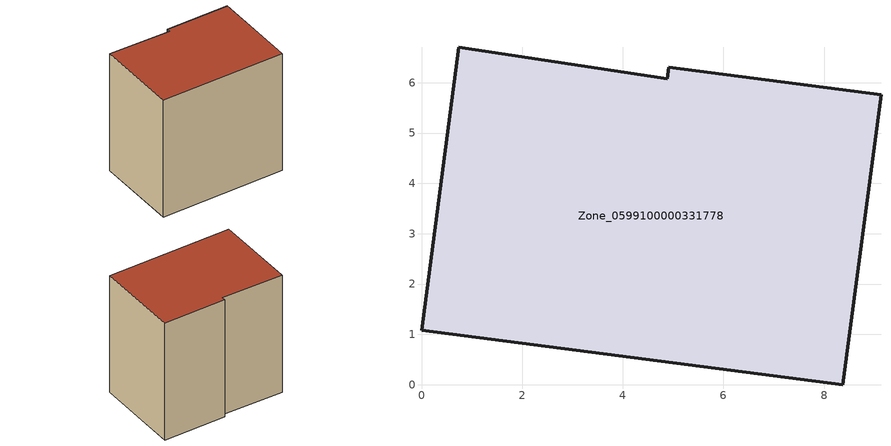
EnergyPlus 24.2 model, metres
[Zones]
Zone_0599100000331778
 floor ground (C_G): 4.91,6.3 9.13,5.76 8.37,0 0,1.08 0.74,6.7 4.88,6.07 z3.74
 wall outside (C_F): 8.37,0 9.13,5.76 4.91,6.3 4.88,6.07 0.74,6.7 0,1.08 8.37,0 z3.74:12.16
 roof outside (C_R): 9.13,5.76 4.91,6.3 4.88,6.07 0.74,6.7 0,1.08 8.37,0 z12.16
[BUILDING]
Pand.0599100000331778: North Axis=0; Terrain=City; Loads Convergence Tolerance Value=0.04; Temperature Convergence Tolerance Value=0.4; Solar Distribution=FullExterior; Maximum Number of Warmup Days=25; Minimum Number of Warmup Days=1
[Site:Location]
Rotterdam.The.Hague.AP_ZH_NLD Design_Conditions: Latitude=51.96; Longitude=4.45; Time Zone=1; Elevation=-4.5
[SITE:GROUNDTEMPERATURE:BUILDINGSURFACE]
18, 18, 18, 18, 18, 18, 18, 18, 18, 18, 18, 18
[MATERIAL] Thermal Absorptance=0.9; Solar Absorptance=0.7; Visible Absorptance=0.7
Name | Roughness | Thickness | Conductivity | Density | Specific Heat
G.TC.1975-1991 | MediumSmooth | 0.15 | 0.288461 | 540 | 1210
F.TC.1975-1991 | Rough | 0.3 | 0.230769 | 1920 | 840
R.TC.1975-1991 | MediumRough | 0.2 | 0.153846 | 1500 | 1000
[CONSTRUCTION]
C_G: G.TC.1975-1991
C_F: F.TC.1975-1991
C_R: R.TC.1975-1991
[ZONE]
Zone_0599100000331778: Type=1; Multiplier=1; Ceiling Height=Autocalculate; Volume=Autocalculate; Floor Area=autocalculate; Part of Total Floor Area=Yes
[ZONEINFILTRATION:DESIGNFLOWRATE]
Infil_Zone_0599100000331778: Zone or ZoneList or Space or SpaceList=Zone_0599100000331778; Schedule=AlwaysOn; Design Flow Rate Calculation Method=Flow/Area; Flow Rate per Floor Area=0.003; Constant Term Coefficient=1; Temperature Term Coefficient=0; Velocity Term Coefficient=0; Velocity Squared Term Coefficient=0
[HVACTEMPLATE:ZONE:IDEALLOADSAIRSYSTEM]
Zone_0599100000331778: Maximum Heating Supply Air Temperature=50; Minimum Cooling Supply Air Temperature=13; Maximum Heating Supply Air Humidity Ratio=0.0156; Minimum Cooling Supply Air Humidity Ratio=0.0077; Heating Limit=NoLimit; Cooling Limit=NoLimit; Dehumidification Control Type=ConstantSensibleHeatRatio; Cooling Sensible Heat Ratio=0.7; Dehumidification Setpoint=60; Humidification Control Type=None; Humidification Setpoint=30; Outdoor Air Method=None; Outdoor Air Flow Rate per Person=0.00944; Outdoor Air Flow Rate per Zone Floor Area=0; Outdoor Air Flow Rate per Zone=0; Demand Controlled Ventilation Type=None; Outdoor Air Economizer Type=NoEconomizer; Heat Recovery Type=None; Sensible Heat Recovery Effectiveness=0.7; Latent Heat Recovery Effectiveness=0.65
[ZONECONTROL:THERMOSTAT]
ThermostatControl_Zone_0599100000331778: Zone or ZoneList=Zone_0599100000331778; Control Type Schedule=DualSetpointControlType; Control 1=Thermostat_Zone_0599100000331778; Temperature Difference Between Cutout And Setpoint=0
[THERMOSTATSETPOINT:DUALSETPOINT]
Thermostat_Zone_0599100000331778: Heating Setpoint Temperature Schedule=HeatingSetpoint_Zone_0599100000331778; Cooling Setpoint Temperature Schedule=CoolingSetpoint_Zone_0599100000331778
[SCHEDULE:COMPACT]
HeatingSetpoint_Zone_0599100000331778: Through: 12/31, For: AllDays, Until: 24:00, 21
CoolingSetpoint_Zone_0599100000331778: Through: 12/31, For: AllDays, Until: 24:00, 24
DualSetpointControlType: Through: 12/31, For: AllDays, Until: 24:00, 4
AlwaysOn: Through: 12/31, For: AllDays, Until: 24:00, 1
